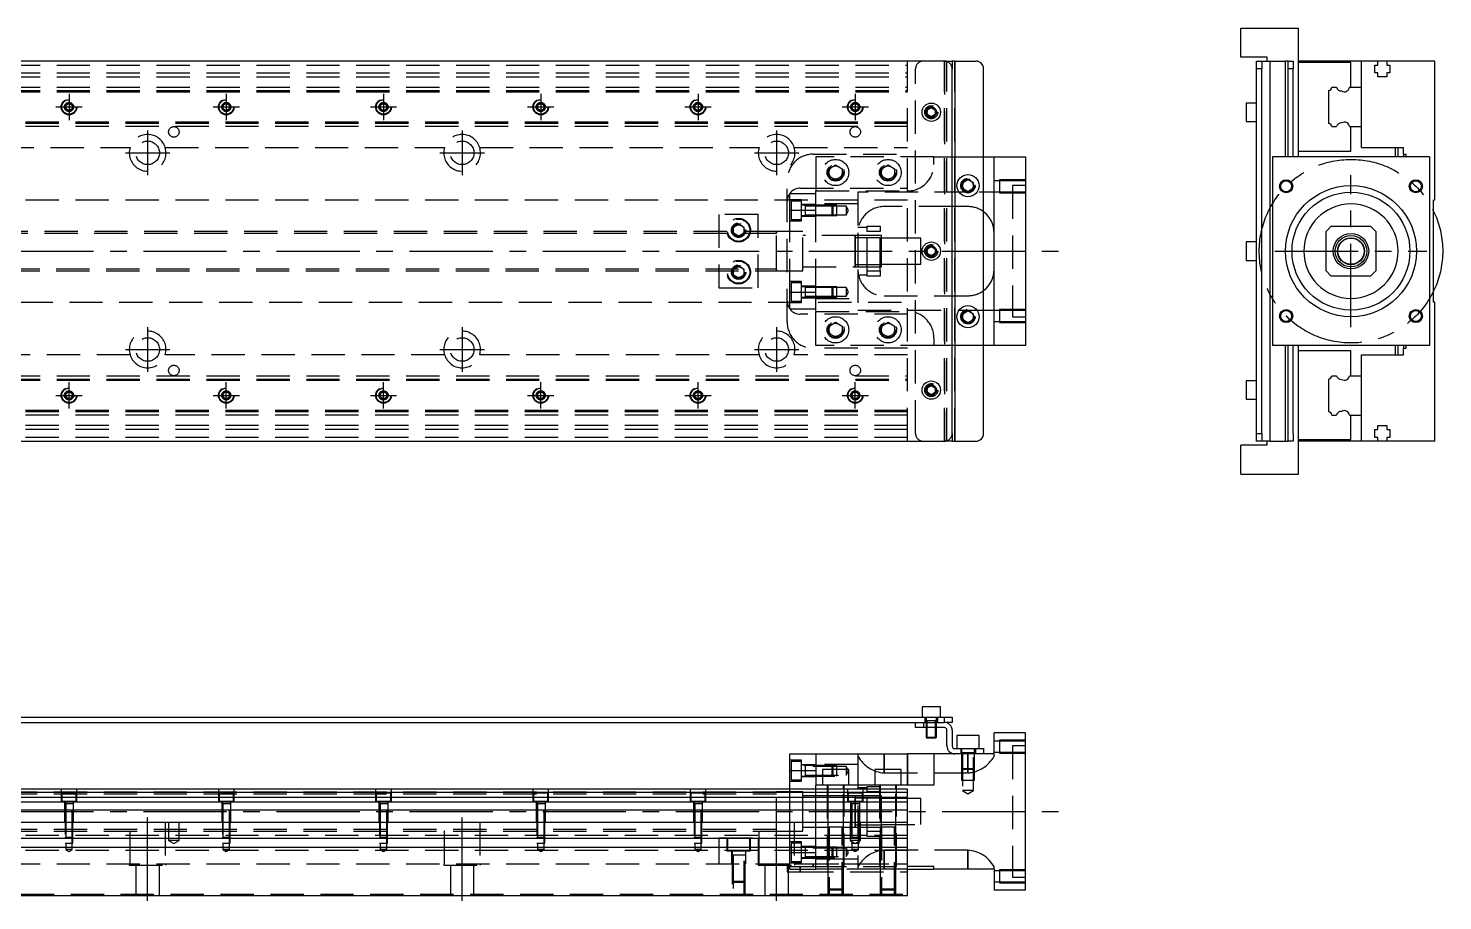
# Model space of a CAD drawing. Extents: x -13 to 1041, y -281 to 87.
# Drawn here: x 501 to 1041, y -248 to 85 of the extents above; entities that cross this region are included whole.
import ezdxf

# ---------------------------------------------------------------- set-up
doc = ezdxf.new("R2010")
doc.units = 0
doc.linetypes.add('CENTER', pattern=[50.8, 31.75, -6.35, 6.35, -6.35])
doc.linetypes.add('DASHED', pattern=[19.05, 12.7, -6.35])
doc.layers.get('0').update_dxf_attribs({"linetype": 'CONTINUOUS'})
doc.layers.add('CENTER', color=1, linetype='CENTER')

msp = doc.modelspace()

# ---------------------------------------------------------------- linework, layer by layer
at = {"color": 7, "linetype": 'CONTINUOUS'}
for p, q in [((964.16, 74), (964.16, 85)), ((964.16, 85), (986.16, 85)), ((986.16, 36), (986.16, 85)), ((851, 72.5), (3, 72.5)), ((851, 72.5), (854, 72.5)), ((854, 72.5), (854, 69.5)), ((855, 72.5), (854, 72.5)), ((855, 72.5), (855, -72.5)), ((855, 72.5), (863, 72.5)), ((974.16, 74), (964.16, 74)), ((970.16, 72.5), (972.16, 72.5)), ((970.16, 69.5), (970.16, 72.5)), ((972.16, 72.5), (975.16, 72.5)), ((972.16, 72.5), (972.16, 69.5)), ((974.16, 72.5), (974.16, 74)), ((975.16, 72.5), (975.16, -72.5)), ((975.16, 72.5), (981.16, 72.5)), ((981.16, 36), (981.16, 72.5)), ((982.16, 72.5), (981.16, 72.5)), ((982.16, 72.5), (984.16, 72.5)), ((982.16, 69.5), (982.16, 72.5)), ((984.16, 72.5), (984.16, 69.5)), ((1010.16, 72.5), (986.16, 72.5)), ((1006.16, 72), (986.16, 72)), ((1006.16, 62.5), (1006.16, 72)), ((1016.46, 72.5), (1010.16, 72.5)), ((1010.16, 62.5), (1010.16, 72.5)), ((1015.31, 71), (1016.46, 71)), ((1015.31, 68), (1015.31, 71)), ((1019.86, 72.5), (1016.46, 72.5)), ((1016.46, 71), (1016.46, 72.5)), ((1019.86, 72.5), (1019.86, 71)), ((1038.16, 72.5), (1019.86, 72.5)), ((1019.86, 71), (1021.01, 71)), ((1021.01, 71), (1021.01, 68)), ((1038.16, 19.5), (1038.16, 72.5)), ((854, -69.5), (854, 69.5)), ((866, -69.5), (866, 69.5)), ((972.16, 69.5), (970.16, 69.5)), ((970.16, -69.5), (970.16, 69.5)), ((972.16, -69.5), (972.16, 69.5)), ((984.16, 69.5), (982.16, 69.5)), ((982.16, 36), (982.16, 69.5)), ((984.16, 36), (984.16, 69.5)), ((1016.46, 68), (1015.31, 68)), ((1016.46, 66.5), (1016.46, 68)), ((1019.86, 66.5), (1016.46, 66.5)), ((1019.86, 68), (1019.86, 66.5)), ((1021.01, 68), (1019.86, 68)), ((997.66, 48.752272), (997.66, 61.247728)), ((998.912272, 62.5), (1000.68668, 62.5)), ((1005.637372, 62.5), (1010.16, 62.5)), ((1010.16, 47.5), (1010.16, 62.5)), ((1010.16, 47.5), (1010.16, 62.5)), ((844.5, 53.866026), (846, 54.73205)), ((846, 54.73205), (847.5, 53.866026)), ((966.16, 56.5), (966.16, 53)), ((970.16, 56.5), (966.16, 56.5)), ((844.5, 52.133974), (844.5, 53.866026)), ((846, 51.26795), (844.5, 52.133974)), ((847.5, 52.133974), (846, 51.26795)), ((847.5, 53.866026), (847.5, 52.133974)), ((966.16, 53), (966.16, 49.5)), ((966.16, 49.5), (970.16, 49.5)), ((998.912272, 47.5), (1000.68668, 47.5)), ((1005.637372, 47.5), (1010.16, 47.5)), ((1006.16, 38), (1006.16, 47.5)), ((1010.16, 39.5), (1010.16, 47.5)), ((1006.16, 38), (986.16, 38)), ((1010.16, 39.5), (1026.16, 39.5)), ((1023.16, 36), (1023.16, 39.5)), ((1024.16, 36), (1024.16, 39.5)), ((1026.16, 37), (1026.16, 39.5)), ((866, 36), (870, 36)), ((870, -36), (870, 36)), ((870, 36), (882, 36)), ((882, 36), (882, -36)), ((1036.16, 36), (976.16, 36)), ((976.16, 36), (976.16, -36)), ((1026.16, 37), (1027.16, 37)), ((1026.16, 37), (1026.16, 36)), ((1027.16, 36), (1027.16, 37)), ((1036.16, 36), (1036.16, -36)), ((858, 26.1547), (860, 27.309402)), ((860, 27.309402), (862, 26.1547)), ((858, 23.8453), (858, 26.1547)), ((860, 22.690598), (858, 23.8453)), ((862, 23.8453), (860, 22.690598)), ((862, 26.1547), (862, 23.8453)), ((1037.66, -19.5), (1037.66, 19.5)), ((1038.16, 19.5), (1037.66, 19.5)), ((998.66, 9.5), (996.66, 7.5)), ((996.66, -7.5), (996.66, 7.5)), ((998.66, 9.5), (1013.66, 9.5)), ((1015.66, 7.5), (1013.66, 9.5)), ((1015.66, 7.5), (1015.66, -7.5)), ((844.5, 0.866026), (846, 1.73205)), ((844.5, -0.866026), (844.5, 0.866026)), ((846, 1.73205), (847.5, 0.866026)), ((847.5, 0.866026), (847.5, -0.866026)), ((966.16, 3.5), (966.16, 0)), ((970.16, 3.5), (966.16, 3.5)), ((966.16, 0), (966.16, -3.5)), ((846, -1.73205), (844.5, -0.866026)), ((847.5, -0.866026), (846, -1.73205)), ((966.16, -3.5), (970.16, -3.5)), ((996.66, -7.5), (998.66, -9.5)), ((1013.66, -9.5), (998.66, -9.5)), ((1013.66, -9.5), (1015.66, -7.5)), ((1038.16, -19.5), (1037.66, -19.5)), ((1038.16, -72.5), (1038.16, -19.5)), ((858, -23.8453), (860, -22.690598)), ((858, -26.1547), (858, -23.8453)), ((860, -27.309402), (858, -26.1547)), ((860, -22.690598), (862, -23.8453)), ((862, -26.1547), (860, -27.309402)), ((862, -23.8453), (862, -26.1547)), ((870, -36), (866, -36)), ((882, -36), (870, -36)), ((1036.16, -36), (976.16, -36)), ((981.16, -72.5), (981.16, -36)), ((982.16, -69.5), (982.16, -36)), ((984.16, -69.5), (984.16, -36)), ((986.16, -85), (986.16, -36)), ((1023.16, -39.5), (1023.16, -36)), ((1024.16, -39.5), (1024.16, -36)), ((1026.16, -36), (1026.16, -37)), ((1026.16, -37), (1027.16, -37)), ((1026.16, -39.5), (1026.16, -37)), ((1027.16, -37), (1027.16, -36)), ((1006.16, -38), (986.16, -38)), ((1006.16, -47.5), (1006.16, -38)), ((1010.16, -39.5), (1026.16, -39.5)), ((1010.16, -47.5), (1010.16, -39.5)), ((998.912272, -47.5), (1000.68668, -47.5)), ((1005.637372, -47.5), (1010.16, -47.5)), ((1010.16, -62.5), (1010.16, -47.5)), ((1010.16, -62.5), (1010.16, -47.5)), ((844.5, -52.133974), (846, -51.26795)), ((844.5, -53.866026), (844.5, -52.133974)), ((846, -54.73205), (844.5, -53.866026)), ((846, -51.26795), (847.5, -52.133974)), ((847.5, -53.866026), (846, -54.73205)), ((847.5, -52.133974), (847.5, -53.866026)), ((966.16, -49.5), (966.16, -53)), ((970.16, -49.5), (966.16, -49.5)), ((966.16, -53), (966.16, -56.5)), ((997.66, -61.247728), (997.66, -48.752272)), ((966.16, -56.5), (970.16, -56.5)), ((998.912272, -62.5), (1000.68668, -62.5)), ((1005.637372, -62.5), (1010.16, -62.5)), ((1006.16, -72), (1006.16, -62.5)), ((1010.16, -72.5), (1010.16, -62.5)), ((854, -69.5), (854, -72.5)), ((970.16, -69.5), (972.16, -69.5)), ((970.16, -72.5), (970.16, -69.5)), ((972.16, -69.5), (972.16, -72.5)), ((982.16, -72.5), (982.16, -69.5)), ((984.16, -69.5), (984.16, -72.5)), ((1015.31, -71), (1015.31, -68)), ((1015.31, -68), (1016.46, -68)), ((1016.46, -66.5), (1019.86, -66.5)), ((1016.46, -68), (1016.46, -66.5)), ((1019.86, -66.5), (1019.86, -68)), ((1019.86, -68), (1021.01, -68)), ((1021.01, -68), (1021.01, -71)), ((3, -72.5), (851, -72.5)), ((854, -72.5), (851, -72.5)), ((854, -72.5), (855, -72.5)), ((855, -72.5), (863, -72.5)), ((964.16, -85), (964.16, -74)), ((974.16, -74), (964.16, -74)), ((972.16, -72.5), (970.16, -72.5)), ((975.16, -72.5), (972.16, -72.5)), ((974.16, -74), (974.16, -72.5)), ((975.16, -72.5), (981.16, -72.5)), ((981.16, -72.5), (982.16, -72.5)), ((984.16, -72.5), (982.16, -72.5)), ((1006.16, -72), (986.16, -72)), ((1010.16, -72.5), (986.16, -72.5)), ((1016.46, -72.5), (1010.16, -72.5)), ((1016.46, -71), (1015.31, -71)), ((1016.46, -72.5), (1016.46, -71)), ((1019.86, -72.5), (1016.46, -72.5)), ((1021.01, -71), (1019.86, -71)), ((1019.86, -71), (1019.86, -72.5)), ((1038.16, -72.5), (1019.86, -72.5)), ((964.16, -85), (986.16, -85)), ((477, -177.72), (851, -177.72)), ((849.5, -173.72), (842.5, -173.72)), ((842.5, -173.72), (842.5, -177.72)), ((849.5, -177.72), (849.5, -173.72)), ((851, -179.72), (851, -177.72)), ((851, -177.72), (854, -177.72)), ((854, -177.72), (854, -179.72)), ((477, -179.72), (843, -179.72)), ((840, -181.72), (840, -179.72)), ((843, -181.72), (840, -181.72)), ((843, -179.72), (843, -181.72)), ((843, -179.72), (851, -179.72)), ((843, -179.72), (851, -179.72)), ((851, -181.72), (843, -181.72)), ((844, -181.72), (844, -185.37)), ((844.35, -181.72), (844.35, -185.72)), ((847.65, -185.72), (847.65, -181.72)), ((848, -185.37), (848, -181.72)), ((854, -179.72), (851, -179.72)), ((852, -188.72), (852, -182.72)), ((854, -182.72), (854, -188.72)), ((844, -185.37), (848, -185.37)), ((844, -185.37), (844.35, -185.72)), ((847.65, -185.72), (844.35, -185.72)), ((847.65, -185.72), (848, -185.37)), ((864.25, -184.72), (855.75, -184.72)), ((855.75, -184.72), (855.75, -189.72)), ((864.25, -189.72), (864.25, -184.72)), ((870, -191.72), (870, -183.72)), ((882, -183.72), (870, -183.72)), ((882, -243.72), (882, -183.72)), ((792, -191.72), (802, -191.72)), ((792, -198.067524), (792, -191.72)), ((802, -191.72), (802, -203.72)), ((802, -191.72), (837, -191.72)), ((837, -203.72), (837, -191.72)), ((847, -191.72), (837, -191.72)), ((855, -191.72), (847, -191.72)), ((847, -191.72), (847, -203.72)), ((855, -189.72), (863, -189.72)), ((863, -191.72), (855, -191.72)), ((863, -191.72), (863, -189.72)), ((863, -189.72), (866, -189.72)), ((866, -191.72), (863, -191.72)), ((866, -189.72), (866, -191.72)), ((870, -191.72), (866, -191.72)), ((792, -198.067524), (802, -198.067524)), ((792, -205.22), (792, -198.067524)), ((814.5, -197.72), (804.5, -197.72)), ((804.5, -197.72), (804.5, -203.72)), ((814.5, -203.72), (814.5, -197.72)), ((834.5, -197.72), (824.5, -197.72)), ((824.5, -197.72), (824.5, -203.72)), ((834.5, -203.72), (834.5, -197.72)), ((802, -205.22), (802, -203.72)), ((847, -203.72), (802, -203.72)), ((837, -205.22), (472.5, -205.22)), ((837, -206.472272), (472.5, -206.472272)), ((472.5, -208.24668), (837, -208.24668)), ((837, -210.143076), (472.5, -210.143076)), ((817, -213.72), (817, -207.719994)), ((817, -219.720006), (817, -207.719994)), ((817, -208.595), (817, -209.72)), ((818, -208.595), (817, -208.595)), ((819.75, -208.595), (818, -208.595)), ((821.5, -208.595), (819.75, -208.595)), ((826.5, -208.595), (821.5, -208.595)), ((827, -208.595), (826.5, -208.595)), ((837, -245.72), (837, -205.22)), ((837, -213.197372), (472.5, -213.197372)), ((817, -210.719788), (817, -218.845)), ((17, -217.72), (837, -217.72)), ((817, -219.720006), (817, -218.845)), ((817, -218.845), (827, -218.845)), ((832.500006, -219.72), (826.499994, -219.72)), ((832.500006, -219.72), (826.499994, -219.72)), ((837, -224.02), (17, -224.02)), ((837, -227.42), (17, -227.42)), ((847, -234.72), (837, -234.72)), ((837, -235.72), (847, -235.72)), ((847, -235.72), (847, -234.72)), ((870, -235.72), (847, -235.72)), ((870, -235.72), (870, -243.72)), ((17, -245.72), (837, -245.72)), ((882, -243.72), (870, -243.72))]:
    msp.add_line(p, q, dxfattribs=at)
at = {"color": 3, "linetype": 'DASHED'}
for p, q in [((17, 71), (837, 71)), ((837, -72.5), (837, 72.5)), ((851, -72.5), (851, 72.5)), ((851, 72.5), (851, -72.5)), ((852, -72.5), (852, 72.5)), ((855, -72.5), (855, 72.5)), ((17, 68), (837, 68)), ((17, 66.5), (837, 66.5)), ((840, -69.5), (840, 69.5)), ((17, 62.5), (837, 62.5)), ((17, 61.247728), (837, 61.247728)), ((17, 61.1147), (837, 61.1147)), ((17, 61.1), (837, 61.1)), ((17, 60.8), (837, 60.8)), ((515.5, 55), (515.52041, 55.24661)), ((515.75, 55.721688), (517, 56.443376)), ((515.75, 54.278312), (515.75, 55.721688)), ((517, 53.556624), (515.75, 54.278312)), ((517, 56.443376), (518.25, 55.721688)), ((518.25, 54.278312), (517, 53.556624)), ((518.25, 55.721688), (518.25, 54.278312)), ((575.5, 55), (575.52041, 55.24661)), ((575.75, 55.721688), (577, 56.443376)), ((575.75, 54.278312), (575.75, 55.721688)), ((577, 53.556624), (575.75, 54.278312)), ((577, 56.443376), (578.25, 55.721688)), ((578.25, 54.278312), (577, 53.556624)), ((578.25, 55.721688), (578.25, 54.278312)), ((635.5, 55), (635.52041, 55.24661)), ((635.75, 55.721688), (637, 56.443376)), ((635.75, 54.278312), (635.75, 55.721688)), ((637, 53.556624), (635.75, 54.278312)), ((637, 56.443376), (638.25, 55.721688)), ((638.25, 54.278312), (637, 53.556624)), ((638.25, 55.721688), (638.25, 54.278312)), ((695.5, 55), (695.52041, 55.24661)), ((695.75, 55.721688), (697, 56.443376)), ((695.75, 54.278312), (695.75, 55.721688)), ((697, 53.556624), (695.75, 54.278312)), ((697, 56.443376), (698.25, 55.721688)), ((698.25, 54.278312), (697, 53.556624)), ((698.25, 55.721688), (698.25, 54.278312)), ((755.75, 55.721688), (757, 56.443376)), ((755.75, 54.278312), (755.75, 55.721688)), ((757, 53.556624), (755.75, 54.278312)), ((757, 56.443376), (758.25, 55.721688)), ((758.25, 54.278312), (757, 53.556624)), ((758.25, 55.721688), (758.25, 54.278312)), ((758.477374, 55.25955), (758.5, 55)), ((815.75, 55.721688), (817, 56.443376)), ((815.75, 54.278312), (815.75, 55.721688)), ((817, 53.556624), (815.75, 54.278312)), ((817, 56.443376), (818.25, 55.721688)), ((818.25, 54.278312), (817, 53.556624)), ((818.25, 55.721688), (818.25, 54.278312)), ((818.477374, 55.25955), (818.5, 55)), ((837, 49.2), (17, 49.2)), ((837, 48.9), (17, 48.9)), ((837, 48.8853), (17, 48.8853)), ((837, 48.752272), (17, 48.752272)), ((844, 53), (844.030168, 53.346066)), ((837, 47.5), (17, 47.5)), ((433.708204, 39.5), (540.291796, 39.5)), ((553.708204, 39.5), (660.291796, 39.5)), ((673.708204, 39.5), (780.291796, 39.5)), ((793.708204, 39.5), (837, 39.5)), ((801, 37), (837, 37)), ((802, 36), (802, 23)), ((847, 36), (802, 36)), ((807, 31.443376), (809.5, 32.886752)), ((809.5, 32.886752), (812, 31.443376)), ((827, 31.443376), (829.5, 32.886752)), ((829.5, 32.886752), (832, 31.443376)), ((847, 33), (847, 36)), ((847, 36), (854, 36)), ((854, 36), (866, 36)), ((791, -27), (791, 27)), ((807, 28.556624), (807, 31.443376)), ((809.5, 27.113248), (807, 28.556624)), ((812, 28.556624), (809.5, 27.113248)), ((812, 31.443376), (812, 28.556624)), ((812.477798, 30.364306), (812.5, 30)), ((826.5, 30), (826.520026, 30.346056)), ((827, 28.556624), (827, 31.443376)), ((829.5, 27.113248), (827, 28.556624)), ((832, 28.556624), (829.5, 27.113248)), ((832, 31.443376), (832, 28.556624)), ((872, 27.248732), (872, 22.248742)), ((882, 27.248732), (872, 27.248732)), ((792, 15.652476), (792, 22)), ((792, 22), (802, 22)), ((796, 24), (837, 24)), ((802, 15.652476), (802, 23)), ((802, 23), (837, 23)), ((802, 15.652476), (802, 22)), ((818, 22.5), (818, 7)), ((860, 22.5), (818, 22.5)), ((877, 22.5), (860, 22.5)), ((862.483582, 25.286038), (862.5, 25)), ((872, 26.848738), (870, 26.848738)), ((870, 22.648738), (872, 22.648738)), ((882, 26.848738), (872, 26.848738)), ((872, 22.648738), (882, 22.648738)), ((872, 22.248742), (882, 22.248742)), ((877, 25), (877, -25)), ((882, 25), (877, 25)), ((837, 19.5), (78.969694, 19.5)), ((796.5, 19.55635), (792, 19.55635)), ((792.5, 19.05635), (792.5, 12.05635)), ((796.5, 19.05635), (792.5, 19.05635)), ((796.5, 11.55635), (796.5, 19.55635)), ((802, 17.80635), (796.5, 17.80635)), ((797.905, 17.55635), (796.5, 17.55635)), ((802, 17.556346), (797.895, 17.55635)), ((797.9, 17.556354), (797.9, 13.556344)), ((797.9, 17.556354), (797.9, 13.556344)), ((797.9, 17.55635), (797.9, 17.339888)), ((797.9, 17.33964), (797.9, 17.55635)), ((802, 17.20635), (797.9, 17.20635)), ((818, 18), (802, 18)), ((818, 18), (802, 18)), ((808.15, 17.55635), (802, 17.556346)), ((808.15, 17.556344), (802, 17.556344)), ((808.5, 17.20635), (802, 17.20635)), ((808.5, 17.20635), (802, 17.20635)), ((808.15, 13.55635), (808.15, 17.55635)), ((808.5, 17.20635), (808.15, 17.55635)), ((810, 17.556344), (808.15, 17.556344)), ((808.5, 17.20635), (808.5, 13.90635)), ((810, 17.20635), (808.5, 17.20635)), ((810, 13.556354), (810, 17.556344)), ((813.5, 17.20635), (810, 17.20635)), ((813.5, 17.20635), (813.5, 13.90635)), ((814.452628, 15.55635), (813.5, 17.20635)), ((854, 17), (828, 17)), ((860, 17), (854, 17)), ((780, 14), (765, 14)), ((765, 14), (765, -14)), ((780, -14), (780, 14)), ((792, -15.652476), (792, 15.652476)), ((792, 15.652476), (802, 15.652476)), ((792, 11.55635), (796.5, 11.55635)), ((792.5, 12.05635), (796.5, 12.05635)), ((796.5, 13.55635), (797.905, 13.55635)), ((796.5, 13.30635), (802, 13.30635)), ((797.895, 13.55635), (802, 13.556352)), ((797.9, 13.90635), (802, 13.90635)), ((797.9, 13.55635), (797.9, 13.773016)), ((797.9, 13.77281), (797.9, 13.55635)), ((802, -15.652476), (802, 15.652476)), ((802, -15.652476), (802, 15.652476)), ((802, 13.90635), (808.5, 13.90635)), ((802, 13.90635), (808.5, 13.90635)), ((802, 13.556354), (808.15, 13.556354)), ((802, 13.556352), (808.15, 13.55635)), ((808.15, 13.55635), (808.5, 13.90635)), ((808.15, 13.556354), (810, 13.556354)), ((808.5, 13.90635), (810, 13.90635)), ((810, 13.90635), (813.5, 13.90635)), ((813.5, 13.90635), (814.452628, 15.55635)), ((787.005, 7.5), (455, 7.5)), ((787, 6.75), (455, 6.75)), ((770.5, 9.1547), (772.5, 10.309402)), ((770.5, 6.8453), (770.5, 9.1547)), ((772.5, 5.690598), (770.5, 6.8453)), ((772.5, 10.309402), (774.5, 9.1547)), ((774.5, 6.8453), (772.5, 5.690598)), ((774.5, 9.1547), (774.5, 6.8453)), ((774.983582, 8.286038), (775, 8)), ((792, 7.5), (786.995, 7.5)), ((787, -7.500006), (787, 7.500006)), ((787, 6.75), (787, 7.500006)), ((787, 6.951128), (787, 7.5)), ((787, 7.5), (787, 6.951128)), ((787, -6.951128), (787, 6.951128)), ((787, -6.75), (787, 6.75)), ((797, 7.5), (792, 7.5)), ((797, 7.5), (792, 7.5)), ((797, -7.5), (797, 7.5)), ((797, -7.5), (797, 7.5)), ((817.005, 6), (797, 6)), ((816.995, 6), (797, 6)), ((826.5, 6), (816.995, 6)), ((817.005, 6), (816.995, 6)), ((817, -6.000006), (817, 6.000006)), ((817, 5.125), (817, 6.000006)), ((817, 5.325034), (817, 6)), ((817, 6), (817, -5.999164)), ((826.5, 6), (817.005, 6)), ((821.5, 9), (818, 9)), ((818, 7), (818, -7)), ((821.5, 9.5), (826.5, 9.5)), ((821.5, 7.5), (821.5, 9.5)), ((821.5, -7.5), (821.5, 7.5)), ((826.5, 7.5), (821.5, 7.5)), ((826.5, 9.5), (826.5, 7.5)), ((826.5, -7.5), (826.5, 7.5)), ((827, 6), (826.5, 6)), ((827, -6), (827, 6)), ((817, 5.125), (817, -5.125)), ((827, 5.125), (817, 5.125)), ((840, 5), (827, 5)), ((842, 5), (840, 5)), ((842, -5), (842, 5)), ((844, 0), (844.023172, 0.30356)), ((817, -6.000006), (817, -5.125)), ((817, -5.125), (827, -5.125)), ((817, -6), (817, -5.325218)), ((827, -5), (840, -5)), ((840, -5), (842, -5)), ((455, -6.75), (787, -6.75)), ((455, -7.5), (787.005, -7.5)), ((770, -8), (770.018502, -7.696412)), ((770.5, -6.8453), (772.5, -5.690598)), ((770.5, -9.1547), (770.5, -6.8453)), ((772.5, -10.309402), (770.5, -9.1547)), ((772.5, -5.690598), (774.5, -6.8453)), ((774.5, -9.1547), (772.5, -10.309402)), ((774.5, -6.8453), (774.5, -9.1547)), ((786.995, -7.5), (792, -7.5)), ((787, -7.500006), (787, -6.75)), ((787, -7.5), (787, -6.951128)), ((787, -6.951128), (787, -7.5)), ((792, -7.5), (797, -7.5)), ((792, -7.5), (797, -7.5)), ((797, -6), (817.005, -6)), ((797, -6), (816.995, -6)), ((816.995, -6), (826.5, -6)), ((816.995, -6), (817.005, -6)), ((817, -5.999164), (817, -6)), ((817.005, -6), (826.5, -6)), ((818, -7), (818, -22.5)), ((818, -9), (821.5, -9)), ((821.5, -7.5), (826.5, -7.5)), ((821.5, -9.5), (821.5, -7.5)), ((826.5, -9.5), (821.5, -9.5)), ((826.5, -6), (827, -6)), ((826.5, -7.5), (826.5, -9.5)), ((765, -14), (780, -14)), ((796.5, -11.55635), (792, -11.55635)), ((792, -15.652476), (802, -15.652476)), ((792, -22), (792, -15.652476)), ((792.5, -12.05635), (792.5, -19.05635)), ((796.5, -12.05635), (792.5, -12.05635)), ((796.5, -19.55635), (796.5, -11.55635)), ((802, -13.30635), (796.5, -13.30635)), ((797.905, -13.55635), (796.5, -13.55635)), ((802, -13.556352), (797.895, -13.55635)), ((797.9, -13.556344), (797.9, -17.556354)), ((797.9, -13.556344), (797.9, -17.556354)), ((797.9, -13.55635), (797.9, -13.77281)), ((797.9, -13.773058), (797.9, -13.55635)), ((802, -13.90635), (797.9, -13.90635)), ((808.15, -13.55635), (802, -13.556352)), ((808.15, -13.556352), (802, -13.556354)), ((808.5, -13.90635), (802, -13.90635)), ((808.5, -13.90635), (802, -13.90635)), ((802, -22), (802, -15.652476)), ((802, -23), (802, -15.652476)), ((808.15, -17.55635), (808.15, -13.55635)), ((808.5, -13.90635), (808.15, -13.55635)), ((810, -13.556354), (808.15, -13.556352)), ((808.5, -13.90635), (808.5, -17.20635)), ((810, -13.90635), (808.5, -13.90635)), ((810, -17.556344), (810, -13.556354)), ((813.5, -13.90635), (810, -13.90635)), ((813.5, -13.90635), (813.5, -17.20635)), ((814.452628, -15.55635), (813.5, -13.90635)), ((813.5, -17.20635), (814.452628, -15.55635)), ((78.969694, -19.5), (837, -19.5)), ((792, -19.55635), (796.5, -19.55635)), ((792.5, -19.05635), (796.5, -19.05635)), ((796.5, -17.55635), (797.905, -17.55635)), ((796.5, -17.80635), (802, -17.80635)), ((797.895, -17.55635), (802, -17.556346)), ((797.9, -17.20635), (802, -17.20635)), ((797.9, -17.55635), (797.9, -17.339682)), ((797.9, -17.339888), (797.9, -17.55635)), ((802, -17.20635), (808.5, -17.20635)), ((802, -17.20635), (808.5, -17.20635)), ((802, -17.556344), (808.15, -17.556346)), ((802, -17.556346), (808.15, -17.55635)), ((802, -18), (818, -18)), ((802, -18), (818, -18)), ((808.15, -17.55635), (808.5, -17.20635)), ((808.15, -17.556346), (810, -17.556344)), ((808.5, -17.20635), (810, -17.20635)), ((810, -17.20635), (813.5, -17.20635)), ((828, -17), (854, -17)), ((854, -17), (860, -17)), ((792, -22), (802, -22)), ((837, -24), (796, -24)), ((802, -23), (837, -23)), ((802, -36), (802, -23)), ((818, -22.5), (860, -22.5)), ((860, -22.5), (877, -22.5)), ((862.483582, -24.713962), (862.5, -25)), ((872, -22.648738), (870, -22.648738)), ((870, -26.848738), (872, -26.848738)), ((872, -22.248742), (872, -27.248732)), ((882, -22.248742), (872, -22.248742)), ((882, -22.648738), (872, -22.648738)), ((872, -26.848738), (882, -26.848738)), ((877, -25), (882, -25)), ((806.5, -30), (806.520026, -29.653944)), ((807, -28.556624), (809.5, -27.113248)), ((807, -31.443376), (807, -28.556624)), ((809.5, -32.886752), (807, -31.443376)), ((809.5, -27.113248), (812, -28.556624)), ((812, -31.443376), (809.5, -32.886752)), ((812, -28.556624), (812, -31.443376)), ((826.5, -30), (826.520026, -29.653944)), ((827, -28.556624), (829.5, -27.113248)), ((827, -31.443376), (827, -28.556624)), ((829.5, -32.886752), (827, -31.443376)), ((829.5, -27.113248), (832, -28.556624)), ((832, -31.443376), (829.5, -32.886752)), ((832, -28.556624), (832, -31.443376)), ((872, -27.248732), (882, -27.248732)), ((837, -37), (801, -37)), ((847, -36), (802, -36)), ((847, -33), (847, -36)), ((854, -36), (847, -36)), ((866, -36), (854, -36)), ((540.291796, -39.5), (433.708204, -39.5)), ((660.291796, -39.5), (553.708204, -39.5)), ((780.291796, -39.5), (673.708204, -39.5)), ((837, -39.5), (793.708204, -39.5)), ((17, -47.5), (837, -47.5)), ((17, -48.752272), (837, -48.752272)), ((17, -48.8853), (837, -48.8853)), ((17, -48.9), (837, -48.9)), ((17, -49.2), (837, -49.2)), ((515.75, -54.278312), (517, -53.556624)), ((517, -53.556624), (518.25, -54.278312)), ((575.75, -54.278312), (577, -53.556624)), ((577, -53.556624), (578.25, -54.278312)), ((635.75, -54.278312), (637, -53.556624)), ((637, -53.556624), (638.25, -54.278312)), ((695.75, -54.278312), (697, -53.556624)), ((697, -53.556624), (698.25, -54.278312)), ((755.75, -54.278312), (757, -53.556624)), ((757, -53.556624), (758.25, -54.278312)), ((815.75, -54.278312), (817, -53.556624)), ((817, -53.556624), (818.25, -54.278312)), ((844, -53), (844.030168, -52.653934)), ((515.75, -55.721688), (515.75, -54.278312)), ((517, -56.443376), (515.75, -55.721688)), ((518.25, -55.721688), (517, -56.443376)), ((518.25, -54.278312), (518.25, -55.721688)), ((518.477374, -54.74045), (518.5, -55)), ((575.75, -55.721688), (575.75, -54.278312)), ((577, -56.443376), (575.75, -55.721688)), ((578.25, -55.721688), (577, -56.443376)), ((578.25, -54.278312), (578.25, -55.721688)), ((578.477374, -54.74045), (578.5, -55)), ((635.75, -55.721688), (635.75, -54.278312)), ((637, -56.443376), (635.75, -55.721688)), ((638.25, -55.721688), (637, -56.443376)), ((638.25, -54.278312), (638.25, -55.721688)), ((638.477374, -54.74045), (638.5, -55)), ((695.75, -55.721688), (695.75, -54.278312)), ((697, -56.443376), (695.75, -55.721688)), ((698.25, -55.721688), (697, -56.443376)), ((698.25, -54.278312), (698.25, -55.721688)), ((698.477374, -54.74045), (698.5, -55)), ((755.75, -55.721688), (755.75, -54.278312)), ((757, -56.443376), (755.75, -55.721688)), ((758.25, -55.721688), (757, -56.443376)), ((758.25, -54.278312), (758.25, -55.721688)), ((758.477374, -54.74045), (758.5, -55)), ((815.75, -55.721688), (815.75, -54.278312)), ((817, -56.443376), (815.75, -55.721688)), ((818.25, -55.721688), (817, -56.443376)), ((818.25, -54.278312), (818.25, -55.721688)), ((818.477374, -54.74045), (818.5, -55)), ((837, -60.8), (17, -60.8)), ((837, -61.1), (17, -61.1)), ((837, -61.1147), (17, -61.1147)), ((837, -61.247728), (17, -61.247728)), ((837, -62.5), (17, -62.5)), ((837, -66.5), (17, -66.5)), ((837, -68), (17, -68)), ((837, -71), (17, -71)), ((843.5, -177.72), (843.5, -179.72)), ((844, -177.72), (844, -181.72)), ((848, -181.72), (848, -177.72)), ((848.5, -179.72), (848.5, -177.72)), ((840, -179.72), (843, -179.72)), ((848.000006, -179.12), (843.999994, -179.12)), ((844.35, -179.12), (844.35, -181.72)), ((847.65, -181.72), (847.65, -179.12)), ((872, -186.871262), (870, -186.871262)), ((872, -186.471268), (872, -191.471258)), ((882, -186.471268), (872, -186.471268)), ((882, -186.871262), (872, -186.871262)), ((877, -188.72), (877, -238.72)), ((882, -188.72), (877, -188.72)), ((796.5, -194.16365), (792, -194.16365)), ((796.5, -202.16365), (796.5, -194.16365)), ((818, -191.72), (818, -192.336596)), ((818, -192.336596), (818, -235.103404)), ((818, -192.336596), (818.037764, -192.64036)), ((828, -198.980598), (828, -191.72)), ((828, -191.72), (828, -198.980598)), ((837, -191.72), (837, -203.72)), ((857.25, -189.72), (857.25, -191.72)), ((862.500006, -191.32), (857.499994, -191.32)), ((857.499995, -189.72), (857.500006, -201.72)), ((857.9, -191.32), (857.9, -205.72)), ((860, -191.72), (860, -198.980598)), ((860, -198.980598), (860, -191.72)), ((862.1, -205.72), (862.1, -191.32)), ((862.499994, -201.72), (862.500005, -189.72)), ((862.75, -191.72), (862.75, -189.72)), ((870, -192.336596), (869.962236, -192.64036)), ((870, -191.071262), (872, -191.071262)), ((877, -191.22), (870, -191.22)), ((870, -192.336596), (870, -191.72)), ((872, -191.071262), (882, -191.071262)), ((872, -191.471258), (882, -191.471258)), ((792.5, -194.66365), (792.5, -198.16365)), ((796.5, -194.66365), (792.5, -194.66365)), ((792.5, -198.16365), (792.5, -201.66365)), ((802, -195.91365), (796.5, -195.91365)), ((810, -196.163656), (796.5, -196.163641)), ((797.9, -196.163646), (797.9, -200.163656)), ((813.5, -196.51365), (797.9, -196.51365)), ((818, -195.72), (802, -195.72)), ((808.15, -198.16365), (808.15, -196.16365)), ((808.5, -196.51365), (808.15, -196.16365)), ((808.15, -200.16365), (808.15, -198.16365)), ((808.5, -196.51365), (808.5, -198.16365)), ((808.5, -198.16365), (808.5, -199.81365)), ((810, -200.163646), (810, -196.163656)), ((813.5, -196.51365), (813.5, -199.81365)), ((814.452628, -198.16365), (813.5, -196.51365)), ((813.5, -199.81365), (814.452628, -198.16365)), ((828, -198.980598), (860, -198.980598)), ((857.5, -197.32), (862.5, -197.32)), ((857.5, -197.32), (857.9, -197.72)), ((862.1, -197.72), (857.9, -197.72)), ((860, -198.980598), (862.500674, -198.62194)), ((862.1, -197.72), (862.5, -197.32)), ((792, -202.16365), (796.5, -202.16365)), ((792.5, -201.66365), (796.5, -201.66365)), ((796.5, -200.163661), (810, -200.163646)), ((796.5, -200.41365), (802, -200.41365)), ((797.9, -199.81365), (813.5, -199.81365)), ((806.25, -203.72), (806.25, -234.72)), ((806.5, -203.72), (806.5, -205.22)), ((808.15, -200.16365), (808.5, -199.81365)), ((812.5, -205.22), (812.5, -203.72)), ((812.75, -234.72), (812.75, -203.72)), ((821.5, -204.72), (818, -204.72)), ((821.5, -204.22), (826.5, -204.22)), ((821.5, -205.22), (821.5, -204.22)), ((826.25, -203.72), (826.25, -234.72)), ((826.5, -203.72), (826.5, -205.22)), ((832.5, -205.22), (832.5, -203.72)), ((832.75, -234.72), (832.75, -203.72)), ((857.500006, -201.72), (862.499994, -201.72)), ((54, -206.22), (787, -206.22)), ((54, -206.97), (787, -206.97)), ((514, -205.22), (514, -209.72)), ((514, -209.72), (520, -209.72)), ((519.75, -206.72), (514.25, -206.72)), ((514.25, -206.72), (514.25, -209.72)), ((515.25, -209.72), (515.25, -217.72)), ((515.500006, -209.72), (515.500006, -225.72)), ((518.499994, -225.72), (518.499994, -209.72)), ((518.75, -217.72), (518.75, -209.72)), ((519.75, -209.72), (519.75, -206.72)), ((520, -209.72), (520, -205.22)), ((574, -205.22), (574, -209.72)), ((574, -209.72), (580, -209.72)), ((579.75, -206.72), (574.25, -206.72)), ((574.25, -206.72), (574.25, -209.72)), ((575.25, -209.72), (575.25, -217.72)), ((575.500006, -209.72), (575.500006, -225.72)), ((578.499994, -225.72), (578.499994, -209.72)), ((578.75, -217.72), (578.75, -209.72)), ((579.75, -209.72), (579.75, -206.72)), ((580, -209.72), (580, -205.22)), ((634, -205.22), (634, -209.72)), ((634, -209.72), (640, -209.72)), ((639.75, -206.72), (634.25, -206.72)), ((634.25, -206.72), (634.25, -209.72)), ((635.25, -209.72), (635.25, -217.72)), ((635.500006, -209.72), (635.500006, -225.72)), ((638.499994, -225.72), (638.499994, -209.72)), ((638.75, -217.72), (638.75, -209.72)), ((639.75, -209.72), (639.75, -206.72)), ((640, -209.72), (640, -205.22)), ((694, -205.22), (694, -209.72)), ((694, -209.72), (700, -209.72)), ((699.75, -206.72), (694.25, -206.72)), ((694.25, -206.72), (694.25, -209.72)), ((695.25, -209.72), (695.25, -217.72)), ((695.500006, -209.72), (695.500006, -225.72)), ((698.499994, -225.72), (698.499994, -209.72)), ((698.75, -217.72), (698.75, -209.72)), ((699.75, -209.72), (699.75, -206.72)), ((700, -209.72), (700, -205.22)), ((754, -205.22), (754, -209.72)), ((754, -209.72), (760, -209.72)), ((759.75, -206.72), (754.25, -206.72)), ((754.25, -206.72), (754.25, -209.72)), ((755.25, -209.72), (755.25, -217.72)), ((755.500006, -209.72), (755.500006, -225.72)), ((758.499994, -225.72), (758.499994, -209.72)), ((758.75, -217.72), (758.75, -209.72)), ((759.75, -209.72), (759.75, -206.72)), ((760, -209.72), (760, -205.22)), ((787, -206.22), (786.995, -206.22)), ((787, -221.22), (787, -206.22)), ((787.005, -206.22), (787, -206.22)), ((792, -206.22), (787, -206.22)), ((792, -217.72), (792, -205.22)), ((797, -206.22), (792, -206.22)), ((797, -213.72), (797, -206.22)), ((802, -207.72), (797, -207.72)), ((802, -217.72), (802, -205.22)), ((806.5, -207.72), (802, -207.72)), ((806.5, -205.22), (806.5, -217.72)), ((812.5, -207.72), (806.5, -207.72)), ((812.5, -219.725), (812.5, -205.22)), ((814.25, -207.72), (812.5, -207.72)), ((814, -205.22), (814, -209.72)), ((814, -209.72), (820, -209.72)), ((819.75, -206.72), (814.25, -206.72)), ((814.25, -206.72), (814.25, -209.72)), ((817.005, -207.72), (814.25, -207.72)), ((815.25, -209.72), (815.25, -217.72)), ((815.500006, -209.72), (815.500006, -225.72)), ((818, -207.72), (816.995, -207.72)), ((817, -207.72), (817, -209.719258)), ((817, -208.394966), (817, -207.72)), ((819.75, -207.72), (818, -207.72)), ((818.499994, -225.72), (818.499994, -209.72)), ((818.75, -217.72), (818.75, -209.72)), ((819.75, -209.72), (819.75, -206.72)), ((821.5, -207.72), (819.75, -207.72)), ((820, -209.72), (820, -205.22)), ((821.5, -206.22), (821.5, -205.22)), ((821.5, -221.22), (821.5, -206.22)), ((826.5, -206.22), (821.5, -206.22)), ((826.5, -207.72), (821.5, -207.72)), ((826.5, -205.22), (826.5, -219.725)), ((827, -207.72), (826.5, -207.72)), ((827, -213.72), (827, -207.72)), ((832.5, -208.72), (827, -208.72)), ((832.5, -219.725), (832.5, -205.22)), ((837, -208.72), (832.5, -208.72)), ((842, -208.72), (837, -208.72)), ((842, -213.72), (842, -208.72)), ((862.1, -205.72), (857.9, -205.72)), ((857.9, -205.72), (860, -206.932436)), ((860, -206.932436), (862.1, -205.72)), ((518.500006, -210.72), (515.499994, -210.72)), ((515.75, -210.72), (515.75, -225.72)), ((518.25, -225.72), (518.25, -210.72)), ((578.500006, -210.72), (575.499994, -210.72)), ((575.75, -210.72), (575.75, -225.72)), ((578.25, -225.72), (578.25, -210.72)), ((638.500006, -210.72), (635.499994, -210.72)), ((635.75, -210.72), (635.75, -225.72)), ((638.25, -225.72), (638.25, -210.72)), ((698.500006, -210.72), (695.499994, -210.72)), ((695.75, -210.72), (695.75, -225.72)), ((698.25, -225.72), (698.25, -210.72)), ((758.500006, -210.72), (755.499994, -210.72)), ((755.75, -210.72), (755.75, -225.72)), ((758.25, -225.72), (758.25, -210.72)), ((797, -217.72), (797, -213.72)), ((818.500006, -210.72), (815.499994, -210.72)), ((815.75, -210.72), (815.75, -225.72)), ((817, -210.719914), (817, -213.519974)), ((817, -213.519974), (817, -219.719164)), ((818.25, -225.72), (818.25, -210.72)), ((827, -219.72), (827, -213.72)), ((842, -218.72), (842, -213.72)), ((54, -220.47), (787, -220.47)), ((54, -221.22), (787, -221.22)), ((540.291796, -233.72), (540.291796, -217.72)), ((553.708204, -217.72), (553.708204, -233.72)), ((555, -217.72), (555, -224.72)), ((559, -224.72), (559, -217.72)), ((660.291796, -233.72), (660.291796, -217.72)), ((673.708204, -217.72), (673.708204, -233.72)), ((780.291796, -233.72), (780.291796, -217.72)), ((787, -221.22), (792, -221.22)), ((792, -224.02), (792, -217.72)), ((792, -221.22), (797, -221.22)), ((793.708204, -217.72), (793.708204, -233.72)), ((797, -221.22), (797, -217.72)), ((797, -219.72), (802, -219.72)), ((802, -224.02), (802, -217.72)), ((802, -219.72), (806.39999, -219.72)), ((812.500006, -219.72), (806.499994, -219.72)), ((806.5, -217.72), (806.5, -219.72)), ((806.5, -219.72), (806.5, -224.02)), ((807, -219.72), (807, -245.72)), ((812, -245.72), (812, -219.72)), ((812.5, -227.42), (812.5, -219.715)), ((812.60001, -219.72), (817.005, -219.72)), ((815, -217.72), (815, -224.72)), ((816.995, -219.72), (826.39999, -219.72)), ((817, -219.719164), (817, -219.72)), ((817.005, -219.72), (826.5, -219.72)), ((819, -224.72), (819, -217.72)), ((821.5, -221.22), (826.5, -221.22)), ((821.5, -223.22), (821.5, -221.22)), ((826.5, -219.715), (826.5, -227.42)), ((827, -218.72), (842, -218.72)), ((827, -219.72), (827, -245.72)), ((832, -245.72), (832, -219.72)), ((832.5, -227.42), (832.5, -219.715)), ((837, -222.87), (17, -222.87)), ((515.5, -223.47), (518.5, -223.47)), ((515.5, -223.47), (515.75, -223.72)), ((515.500006, -225.72), (518.499994, -225.72)), ((518.25, -223.72), (515.75, -223.72)), ((515.75, -225.72), (515.75, -228.22)), ((518.25, -223.72), (518.5, -223.47)), ((518.25, -228.22), (518.25, -225.72)), ((559, -224.72), (555, -224.72)), ((555, -224.72), (557, -225.8747)), ((557, -225.8747), (559, -224.72)), ((575.5, -223.47), (578.5, -223.47)), ((575.5, -223.47), (575.75, -223.72)), ((575.500006, -225.72), (578.499994, -225.72)), ((578.25, -223.72), (575.75, -223.72)), ((575.75, -225.72), (575.75, -228.22)), ((578.25, -223.72), (578.5, -223.47)), ((578.25, -228.22), (578.25, -225.72)), ((635.5, -223.47), (638.5, -223.47)), ((635.5, -223.47), (635.75, -223.72)), ((635.500006, -225.72), (638.499994, -225.72)), ((638.25, -223.72), (635.75, -223.72)), ((635.75, -225.72), (635.75, -228.22)), ((638.25, -223.72), (638.5, -223.47)), ((638.25, -228.22), (638.25, -225.72)), ((695.5, -223.47), (698.5, -223.47)), ((695.5, -223.47), (695.75, -223.72)), ((695.500006, -225.72), (698.499994, -225.72)), ((698.25, -223.72), (695.75, -223.72)), ((695.75, -225.72), (695.75, -228.22)), ((698.25, -223.72), (698.5, -223.47)), ((698.25, -228.22), (698.25, -225.72)), ((755.5, -223.47), (758.5, -223.47)), ((755.5, -223.47), (755.75, -223.72)), ((755.500006, -225.72), (758.499994, -225.72)), ((758.25, -223.72), (755.75, -223.72)), ((755.75, -225.72), (755.75, -228.22)), ((758.25, -223.72), (758.5, -223.47)), ((758.25, -228.22), (758.25, -225.72)), ((765, -223.72), (765, -224.02)), ((765, -223.72), (780, -223.72)), ((765, -224.02), (765, -227.42)), ((768, -223.72), (768, -228.72)), ((768.25, -223.72), (768.25, -224.02)), ((768.25, -224.02), (768.25, -227.42)), ((776.75, -224.02), (776.75, -223.72)), ((776.75, -227.42), (776.75, -224.02)), ((777, -228.72), (777, -223.72)), ((780, -223.72), (780, -224.02)), ((780, -224.02), (780, -227.42)), ((792, -227.42), (792, -224.02)), ((796.5, -225.27635), (792, -225.27635)), ((792.5, -225.77635), (792.5, -227.42)), ((796.5, -225.77635), (792.5, -225.77635)), ((796.5, -233.27635), (796.5, -225.27635)), ((802, -227.42), (802, -224.02)), ((806.5, -224.02), (806.5, -227.42)), ((819, -224.72), (815, -224.72)), ((815, -224.72), (817, -225.8747)), ((815.5, -223.47), (818.5, -223.47)), ((815.5, -223.47), (815.75, -223.72)), ((815.500006, -225.72), (818.499994, -225.72)), ((818.25, -223.72), (815.75, -223.72)), ((815.75, -225.72), (815.75, -228.22)), ((817, -225.8747), (819, -224.72)), ((818, -222.72), (821.5, -222.72)), ((818.25, -223.72), (818.5, -223.47)), ((818.25, -228.22), (818.25, -225.72)), ((826.5, -223.22), (821.5, -223.22)), ((837, -228.57), (17, -228.57)), ((518.25, -228.22), (515.75, -228.22)), ((515.75, -228.22), (517, -228.941688)), ((517, -228.941688), (518.25, -228.22)), ((578.25, -228.22), (575.75, -228.22)), ((575.75, -228.22), (577, -228.941688)), ((577, -228.941688), (578.25, -228.22)), ((638.25, -228.22), (635.75, -228.22)), ((635.75, -228.22), (637, -228.941688)), ((637, -228.941688), (638.25, -228.22)), ((698.25, -228.22), (695.75, -228.22)), ((695.75, -228.22), (697, -228.941688)), ((697, -228.941688), (698.25, -228.22)), ((758.25, -228.22), (755.75, -228.22)), ((755.75, -228.22), (757, -228.941688)), ((757, -228.941688), (758.25, -228.22)), ((765, -227.42), (765, -233.72)), ((768, -228.72), (777, -228.72)), ((768.25, -227.42), (768.25, -228.72)), ((769.75, -228.72), (769.75, -233.72)), ((775.000006, -230.32), (769.999994, -230.32)), ((770.000006, -228.72), (770.000006, -245.22)), ((770.4, -230.32), (770.4, -245.22)), ((774.6, -245.22), (774.6, -230.32)), ((774.999994, -245.22), (774.999994, -228.72)), ((775.25, -233.72), (775.25, -228.72)), ((776.75, -228.72), (776.75, -227.42)), ((780, -227.42), (780, -233.72)), ((792, -229.372476), (792, -227.42)), ((792, -229.372476), (802, -229.372476)), ((792, -233.72), (792, -229.372476)), ((792.5, -227.42), (792.5, -229.27635)), ((792.5, -229.27635), (792.5, -232.77635)), ((802, -227.02635), (796.5, -227.02635)), ((810, -227.276354), (796.5, -227.276339)), ((796.5, -231.276359), (810, -231.276344)), ((796.5, -231.52635), (802, -231.52635)), ((797.9, -227.276344), (797.9, -231.276354)), ((813.5, -227.62635), (797.9, -227.62635)), ((797.9, -230.92635), (813.5, -230.92635)), ((802, -234.72), (802, -227.42)), ((802, -231.72), (806.5, -231.72)), ((806.5, -227.42), (806.5, -234.72)), ((806.5, -231.72), (807, -231.72)), ((807, -231.72), (812, -231.72)), ((808.15, -227.42), (808.15, -227.27635)), ((808.29365, -227.42), (808.15, -227.27635)), ((808.15, -229.27635), (808.15, -227.42)), ((808.15, -231.27635), (808.15, -229.27635)), ((808.15, -231.27635), (808.5, -230.92635)), ((808.5, -227.62635), (808.29365, -227.42)), ((808.5, -227.62635), (808.5, -229.27635)), ((808.5, -229.27635), (808.5, -230.92635)), ((810, -227.42), (810, -227.276354)), ((810, -231.276344), (810, -227.42)), ((812, -231.72), (812.5, -231.72)), ((812.5, -234.72), (812.5, -227.42)), ((812.5, -231.72), (818, -231.72)), ((813.5, -227.62635), (813.5, -230.92635)), ((814.452628, -229.27635), (813.5, -227.62635)), ((813.5, -230.92635), (814.452628, -229.27635)), ((818.25, -228.22), (815.75, -228.22)), ((815.75, -228.22), (817, -228.941688)), ((817, -228.941688), (818.25, -228.22)), ((826.619728, -228.56908), (826.49952, -228.588974)), ((826.5, -227.42), (826.5, -234.72)), ((826.619312, -228.569146), (828, -228.459402)), ((826.99996, -228.517024), (826.619728, -228.56908)), ((828, -228.459402), (826.99996, -228.517024)), ((860, -228.459402), (828, -228.459402)), ((828, -235.72), (828, -228.459402)), ((828, -228.459402), (828, -234.72)), ((832.5, -234.72), (832.5, -227.42)), ((860, -228.459402), (860, -235.72)), ((860, -235.72), (860, -228.459402)), ((17, -233.72), (837, -233.72)), ((540, -233.72), (540, -234.22)), ((540, -234.22), (554, -234.22)), ((542.5, -234.22), (542.5, -245.72)), ((551.5, -245.72), (551.5, -234.22)), ((554, -234.22), (554, -233.72)), ((660, -233.72), (660, -234.22)), ((660, -234.22), (674, -234.22)), ((662.5, -234.22), (662.5, -245.72)), ((671.5, -245.72), (671.5, -234.22)), ((674, -234.22), (674, -233.72)), ((780, -233.72), (780, -234.22)), ((780, -234.22), (794, -234.22)), ((782.5, -234.22), (782.5, -245.72)), ((791, -233.72), (791, -234.72)), ((791, -234.72), (801, -234.72)), ((791, -234.72), (791, -236.72)), ((791, -236.72), (796, -236.72)), ((791.5, -245.72), (791.5, -234.22)), ((792, -233.27635), (796.5, -233.27635)), ((792, -235.72), (792, -233.72)), ((792, -235.72), (802, -235.72)), ((792.5, -232.77635), (796.5, -232.77635)), ((793.708204, -233.72), (837, -233.72)), ((794, -234.22), (794, -233.72)), ((796, -236.72), (796, -234.72)), ((796, -234.72), (796, -235.72)), ((796, -235.72), (796, -236.72)), ((796, -236.72), (837, -236.72)), ((801, -234.72), (801, -233.72)), ((801, -233.72), (801, -234.72)), ((801, -234.72), (837, -234.72)), ((802, -235.72), (802, -234.72)), ((806.5, -235.72), (802, -235.72)), ((806.5, -234.72), (806.5, -243.22)), ((807, -235.72), (806.5, -235.72)), ((806.500006, -234.72), (806.500006, -243.220006)), ((812, -235.72), (807, -235.72)), ((812.5, -235.72), (812, -235.72)), ((812.499994, -243.220006), (812.499994, -234.72)), ((812.5, -243.22), (812.5, -234.72)), ((826.5, -235.72), (812.5, -235.72)), ((818.058008, -234.72085), (818, -235.103404)), ((818, -235.103404), (818, -235.72)), ((826.5, -234.72), (826.5, -243.22)), ((827, -235.72), (826.5, -235.72)), ((826.500006, -234.72), (826.500006, -243.220006)), ((832, -235.72), (827, -235.72)), ((828, -234.72), (828, -235.72)), ((832.5, -235.72), (832, -235.72)), ((832.499994, -243.220006), (832.499994, -234.72)), ((832.5, -243.22), (832.5, -234.72)), ((837, -235.72), (832.5, -235.72)), ((870, -235.103404), (869.962236, -234.79964)), ((870, -235.72), (870, -235.103404)), ((870, -236.22), (877, -236.22)), ((872, -236.368738), (870, -236.368738)), ((872, -235.968742), (872, -240.968732)), ((882, -235.968742), (872, -235.968742)), ((882, -236.368738), (872, -236.368738)), ((770, -240.32), (775, -240.32)), ((770, -240.32), (770.4, -240.72)), ((774.6, -240.72), (770.4, -240.72)), ((774.6, -240.72), (775, -240.32)), ((870, -240.568738), (872, -240.568738)), ((872, -240.568738), (882, -240.568738)), ((872, -240.968732), (882, -240.968732)), ((877, -238.72), (882, -238.72)), ((79.499994, -245.22), (837, -245.22)), ((806.5, -243.22), (812.5, -243.22)), ((806.5, -243.22), (807, -243.72)), ((806.500006, -243.220006), (806.500006, -245.72)), ((812, -243.72), (807, -243.72)), ((812, -243.72), (812.5, -243.22)), ((812.499994, -245.72), (812.499994, -243.220006)), ((826.5, -243.22), (832.5, -243.22)), ((826.5, -243.22), (827, -243.72)), ((826.500006, -243.220006), (826.500006, -245.72)), ((832, -243.72), (827, -243.72)), ((832, -243.72), (832.5, -243.22)), ((832.499994, -245.72), (832.499994, -243.220006))]:
    msp.add_line(p, q, dxfattribs=at)
for centre, radius in [((517, 55), 3), ((517, 55), 2.75), ((517, 55), 1.75), ((517, 55), 1.5), ((517, 55), 1.25), ((577, 55), 3), ((577, 55), 2.75), ((577, 55), 1.75), ((577, 55), 1.5), ((577, 55), 1.25), ((637, 55), 3), ((637, 55), 2.75), ((637, 55), 1.75), ((637, 55), 1.5), ((637, 55), 1.25), ((697, 55), 3), ((697, 55), 2.75), ((697, 55), 1.75), ((697, 55), 1.5), ((697, 55), 1.25), ((757, 55), 3), ((757, 55), 2.75), ((757, 55), 1.75), ((757, 55), 1.5), ((757, 55), 1.25), ((817, 55), 3), ((817, 55), 2.75), ((817, 55), 1.75), ((817, 55), 1.5), ((817, 55), 1.25), ((846, 53), 2.5), ((846, 53), 2), ((557, 45.5), 2), ((817, 45.5), 2), ((547, 37.5), 4.5), ((667, 37.5), 4.5), ((787, 37.5), 4.5), ((809.5, 30), 5), ((809.5, 30), 3.25), ((809.5, 30), 3), ((809.5, 30), 2.5), ((829.5, 30), 5), ((829.5, 30), 3.25), ((829.5, 30), 3), ((829.5, 30), 2.5), ((860, 25), 2.75), ((860, 25), 2.5), ((772.5, 8), 4.5), ((772.5, 8), 4.25), ((772.5, 8), 2.75), ((772.5, 8), 2.5), ((772.5, 8), 2.1), ((846, 0), 2.5), ((846, 0), 2), ((772.5, -8), 4.5), ((772.5, -8), 4.25), ((772.5, -8), 2.75), ((772.5, -8), 2.5), ((772.5, -8), 2.1), ((809.5, -30), 5), ((809.5, -30), 3.25), ((829.5, -30), 5), ((829.5, -30), 3.25), ((860, -25), 2.75), ((860, -25), 2.5), ((809.5, -30), 3), ((809.5, -30), 2.5), ((829.5, -30), 3), ((829.5, -30), 2.5), ((547, -37.5), 4.5), ((667, -37.5), 4.5), ((787, -37.5), 4.5), ((557, -45.5), 2), ((817, -45.5), 2), ((517, -55), 3), ((517, -55), 2.75), ((517, -55), 1.75), ((517, -55), 1.5), ((517, -55), 1.25), ((577, -55), 3), ((577, -55), 2.75), ((577, -55), 1.75), ((577, -55), 1.5), ((577, -55), 1.25), ((637, -55), 3), ((637, -55), 2.75), ((637, -55), 1.75), ((637, -55), 1.5), ((637, -55), 1.25), ((697, -55), 3), ((697, -55), 2.75), ((697, -55), 1.75), ((697, -55), 1.5), ((697, -55), 1.25), ((757, -55), 3), ((757, -55), 2.75), ((757, -55), 1.75), ((757, -55), 1.5), ((757, -55), 1.25), ((817, -55), 3), ((817, -55), 2.75), ((817, -55), 1.75), ((817, -55), 1.5), ((817, -55), 1.25), ((846, -53), 2.5), ((846, -53), 2)]:
    msp.add_circle(centre, radius, dxfattribs=at)
at = {"color": 7, "linetype": 'CONTINUOUS'}
for centre, radius in [((846, 53), 3.5), ((860, 25), 4.25), ((981.411262, 24.748738), 2.1), ((1006.16, 0), 25), ((1006.16, 0), 22.5), ((1030.908738, 24.748738), 2.1), ((1006.16, 0), 6.75), ((1006.16, 0), 6), ((846, 0), 3.5), ((1006.16, 0), 5.125), ((1006.16, 0), 5), ((860, -25), 4.25), ((981.411262, -24.748738), 2.1), ((1030.908738, -24.748738), 2.1), ((846, -53), 3.5)]:
    msp.add_circle(centre, radius, dxfattribs=at)
at = {"color": 3, "linetype": 'CONTINUOUS'}
for centre in [(981.411262, 24.748738), (1030.908738, 24.748738), (981.411262, -24.748738), (1030.908738, -24.748738)]:
    msp.add_circle(centre, 2.5, dxfattribs=at)
at = {"color": 3, "linetype": 'DASHED'}
for centre, radius, start, end in [((843, 69.5), 3, 90, 180), ((547, 37.5), 7, 16.60155, 163.39845), ((667, 37.5), 7, 16.60155, 163.39845), ((787, 37.5), 7, 16.60155, 163.39845), ((547, 37.5), 7, 163.39845, 16.60155), ((667, 37.5), 7, 163.39845, 16.60155), ((787, 37.5), 7, 163.39845, 16.60155), ((801, 27), 10, 90, 180), ((837, 33), 10, 270, 0), ((796, 19), 5, 90, 180), ((828, 7), 10, 90, 180), ((860, 7), 10, 53.130102, 90), ((828, -7), 10, 180, 270), ((860, -7), 10, 270, 306.869898), ((796, -19), 5, 180, 270), ((837, -33), 10, 0, 90), ((547, -37.5), 7, 343.39845, 196.60155), ((667, -37.5), 7, 343.39845, 196.60155), ((787, -37.5), 7, 343.39845, 196.60155), ((801, -27), 10, 180, 270), ((547, -37.5), 7, 196.60155, 343.39845), ((667, -37.5), 7, 196.60155, 343.39845), ((787, -37.5), 7, 196.60155, 343.39845), ((843, -69.5), 3, 180, 270), ((828.811246, -186.709102), 12.298282, 208.83464497, 266.2177859), ((859.188754, -186.709102), 12.298282, 273.7822141, 331.16535503), ((829.07768, -241.014716), 12.690388, 101.721719, 150.267227), ((859.188754, -240.730898), 12.298282, 28.83464497, 86.2177859)]:
    msp.add_arc(centre, radius, start, end, dxfattribs=at)
at = {"color": 7, "linetype": 'CONTINUOUS'}
for centre, radius, start, end in [((851, 69.5), 3, 0, 90), ((863, 69.5), 3, 0, 90), ((997.26, 62.9), 1.7, 283.608961, 346.391039), ((1002.36, 62.8), 1.7, 190.164249, 277.540197), ((1003.66, 62.8), 2, 237.42103, 351.373073), ((846, 53), 1.65, 95.380023, 144.619977), ((846, 53), 1.65, 84.619977, 95.380023), ((846, 53), 1.65, 35.380023, 84.619977), ((846, 53), 1.65, 155.380023, 180), ((846, 53), 1.65, 180, 204.619977), ((846, 53), 1.65, 144.619977, 155.380023), ((846, 53), 1.65, 204.619977, 215.380023), ((846, 53), 1.65, 215.380023, 264.619977), ((846, 53), 1.65, 264.619977, 275.380023), ((846, 53), 1.65, 275.380023, 324.619977), ((846, 53), 1.65, 24.619977, 35.380023), ((846, 53), 1.65, 324.619977, 335.380023), ((846, 53), 1.65, 335.380023, 24.619977), ((997.26, 47.1), 1.7, 13.608961, 76.391039), ((1002.36, 47.2), 1.7, 82.459803, 169.835751), ((1003.66, 47.2), 2, 8.626927, 122.57897), ((860, 25), 2.1, 102.24721, 137.75279), ((860, 25), 2.1, 77.75279, 102.24721), ((860, 25), 2.1, 42.24721, 77.75279), ((860, 25), 2.1, 162.24721, 180), ((860, 25), 2.1, 180, 197.75279), ((860, 25), 2.1, 137.75279, 162.24721), ((860, 25), 2.1, 197.75279, 222.24721), ((860, 25), 2.1, 222.24721, 257.75279), ((860, 25), 2.1, 257.75279, 282.24721), ((860, 25), 2.1, 282.24721, 317.75279), ((860, 25), 2.1, 17.75279, 42.24721), ((860, 25), 2.1, 317.75279, 342.24721), ((860, 25), 2.1, 342.24721, 17.75279), ((1006.16, 0), 18, 0, 270), ((1006.16, 0), 18, 0, 270), ((860, 7), 10, 0, 53.130102), ((846, 0), 1.65, 155.380023, 180), ((846, 0), 1.65, 180, 204.619977), ((846, 0), 1.65, 144.619977, 155.380023), ((846, 0), 1.65, 95.380023, 144.619977), ((846, 0), 1.65, 84.619977, 95.380023), ((846, 0), 1.65, 35.380023, 84.619977), ((846, 0), 1.65, 24.619977, 35.380023), ((846, 0), 1.65, 335.380023, 24.619977), ((1006.16, 0), 18, 270, 0), ((1006.16, 0), 18, 270, 0), ((846, 0), 1.65, 204.619977, 215.380023), ((846, 0), 1.65, 215.380023, 264.619977), ((846, 0), 1.65, 264.619977, 275.380023), ((846, 0), 1.65, 275.380023, 324.619977), ((846, 0), 1.65, 324.619977, 335.380023), ((860, -7), 10, 306.869898, 0), ((860, -25), 2.1, 162.24721, 180), ((860, -25), 2.1, 180, 197.75279), ((860, -25), 2.1, 137.75279, 162.24721), ((860, -25), 2.1, 197.75279, 222.24721), ((860, -25), 2.1, 102.24721, 137.75279), ((860, -25), 2.1, 222.24721, 257.75279), ((860, -25), 2.1, 77.75279, 102.24721), ((860, -25), 2.1, 42.24721, 77.75279), ((860, -25), 2.1, 282.24721, 317.75279), ((860, -25), 2.1, 17.75279, 42.24721), ((860, -25), 2.1, 317.75279, 342.24721), ((860, -25), 2.1, 342.24721, 17.75279), ((860, -25), 2.1, 257.75279, 282.24721), ((997.26, -47.1), 1.7, 283.608961, 346.391039), ((1002.36, -47.2), 1.7, 190.164249, 277.540197), ((1003.66, -47.2), 2, 237.42103, 351.373073), ((846, -53), 1.65, 155.380023, 180), ((846, -53), 1.65, 180, 204.619977), ((846, -53), 1.65, 144.619977, 155.380023), ((846, -53), 1.65, 204.619977, 215.380023), ((846, -53), 1.65, 95.380023, 144.619977), ((846, -53), 1.65, 215.380023, 264.619977), ((846, -53), 1.65, 84.619977, 95.380023), ((846, -53), 1.65, 35.380023, 84.619977), ((846, -53), 1.65, 275.380023, 324.619977), ((846, -53), 1.65, 24.619977, 35.380023), ((846, -53), 1.65, 324.619977, 335.380023), ((846, -53), 1.65, 335.380023, 24.619977), ((846, -53), 1.65, 264.619977, 275.380023), ((997.26, -62.9), 1.7, 13.608961, 76.391039), ((1002.36, -62.8), 1.7, 82.459803, 169.835751), ((1003.66, -62.8), 2, 8.626927, 122.57897), ((851, -69.5), 3, 270, 0), ((863, -69.5), 3, 270, 0), ((851, -182.72), 3, 0, 90), ((851, -182.72), 1, 0, 90), ((855, -188.72), 3, 180, 270), ((855, -188.72), 1, 180, 270)]:
    msp.add_arc(centre, radius, start, end, dxfattribs=at)
at = {"layer": 'CENTER', "color": 1, "linetype": 'CENTER'}
for p, q in [((517, 60), (517, 50)), ((577, 60), (577, 50)), ((637, 60), (637, 50)), ((697, 60), (697, 50)), ((757, 60), (757, 50)), ((817, 60), (817, 50)), ((512, 55), (522, 55)), ((572, 55), (582, 55)), ((632, 55), (642, 55)), ((692, 55), (702, 55)), ((752, 55), (762, 55)), ((812, 55), (822, 55)), ((547, 46), (547, 29)), ((667, 46), (667, 29)), ((787, 46), (787, 29)), ((538.5, 37.5), (555.5, 37.5)), ((658.5, 37.5), (675.5, 37.5)), ((778.5, 37.5), (795.5, 37.5)), ((1006.16, -29), (1006.16, 29)), ((-13.447893, 0), (894.546148, 0)), ((977.16, 0), (1035.16, 0)), ((547, -29), (547, -46)), ((667, -29), (667, -46)), ((787, -29), (787, -46)), ((538.5, -37.5), (555.5, -37.5)), ((658.5, -37.5), (675.5, -37.5)), ((778.5, -37.5), (795.5, -37.5)), ((517, -60), (517, -50)), ((577, -60), (577, -50)), ((637, -60), (637, -50)), ((697, -60), (697, -50)), ((757, -60), (757, -50)), ((817, -60), (817, -50)), ((512, -55), (522, -55)), ((572, -55), (582, -55)), ((632, -55), (642, -55)), ((692, -55), (702, -55)), ((752, -55), (762, -55)), ((812, -55), (822, -55)), ((-13.447893, -213.72), (894.546148, -213.72)), ((547, -247.72), (547, -215.72)), ((667, -247.72), (667, -215.72)), ((787, -247.72), (787, -215.72))]:
    msp.add_line(p, q, dxfattribs=at)
msp.add_circle((1006.16, 0), 35.000001, dxfattribs=at)

doc.saveas('drawing.dxf')
